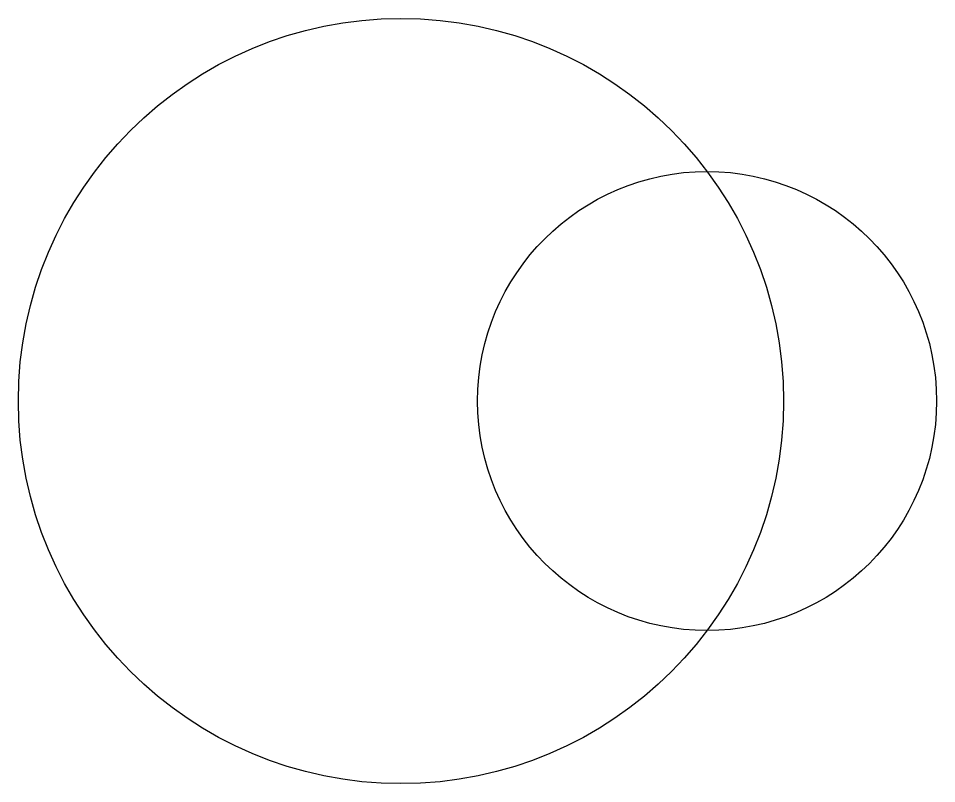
# Model space of a CAD drawing. Header units: millimetres. Extents: x 72 to 192, y 88 to 188.
import ezdxf

# ---------------------------------------------------------------- set-up
doc = ezdxf.new("R2010")
doc.units = ezdxf.units.MM
doc.header["$MEASUREMENT"] = 0

msp = doc.modelspace()

# ---------------------------------------------------------------- linework, layer by layer
for centre, radius in [((122.29, 138.41), 50), ((162.29, 138.41), 30)]:
    msp.add_circle(centre, radius)

doc.saveas('drawing.dxf')
